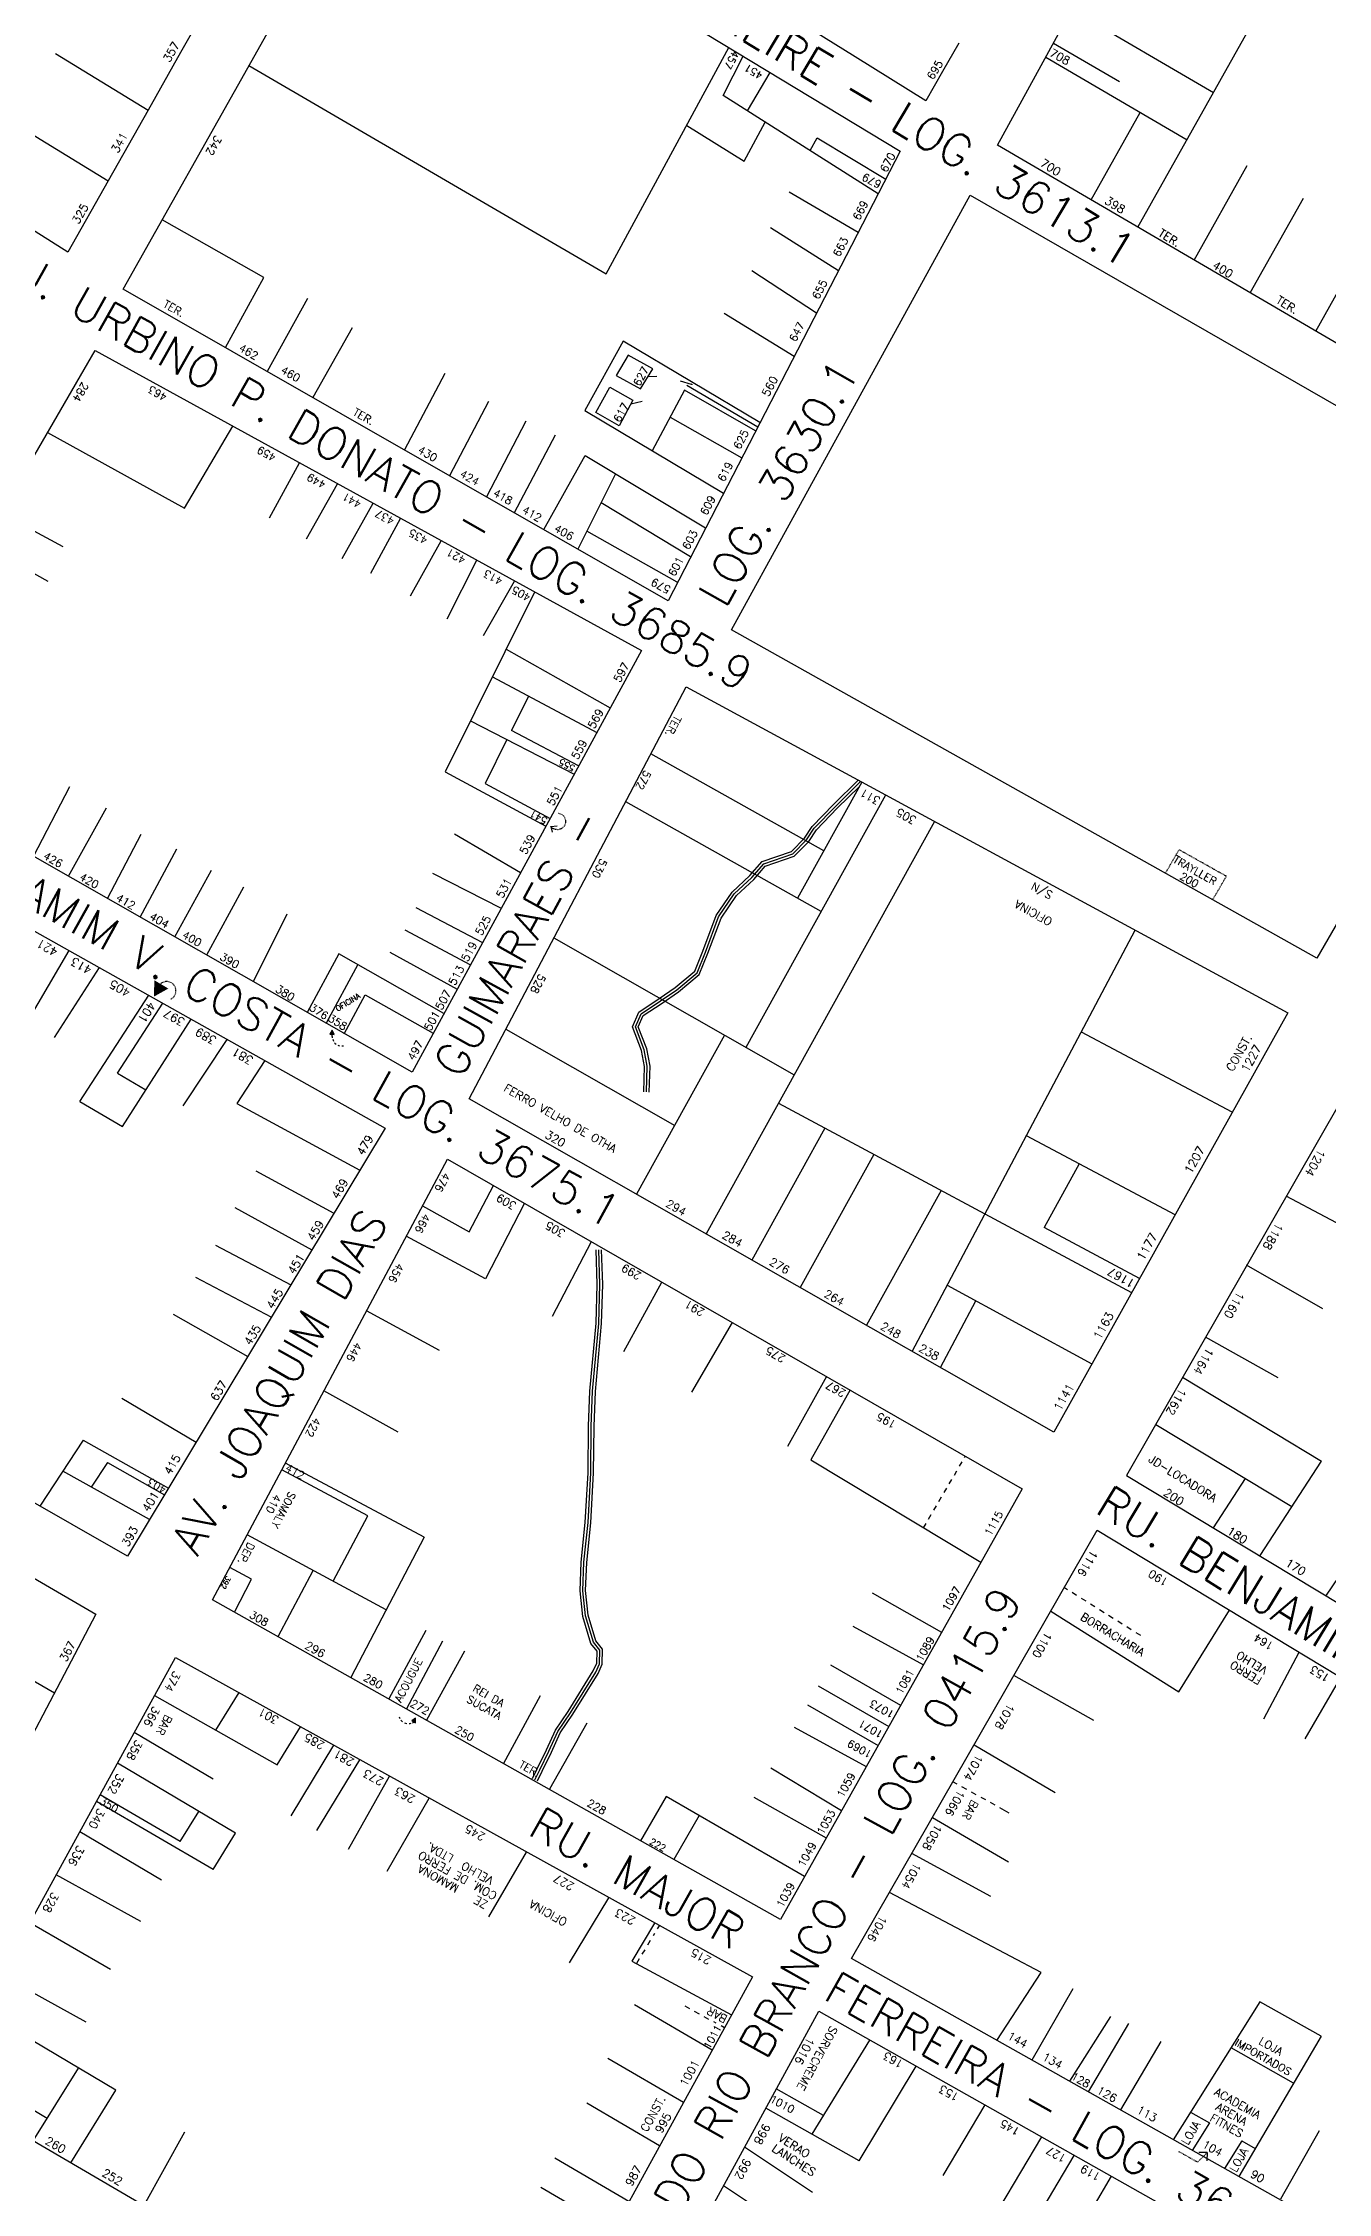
# Model space of a CAD drawing. Extents: x 714896 to 749292, y 8417558 to 8447149.
# Drawn here: x 740126.6 to 740363.6, y 8427069.5 to 8427465.9 of the extents above; entities that cross this region are included whole.
import ezdxf

# ---------------------------------------------------------------- set-up
doc = ezdxf.new("R2010")
doc.units = 0
doc.header["$MEASUREMENT"] = 0
doc.linetypes.add('ACAD_ISO03W100', pattern=[30, 12, -18])
for name, color, linetype in [('LOTE', 7, 'CONTINUOUS'), ('NUM-PORTA', 7, 'CONTINUOUS'), ('QUADRA', 6, 'CONTINUOUS'), ('REFERENCIA', 7, 'CONTINUOUS'), ('TEXTO', 7, 'CONTINUOUS'), ('TEXTODERUA', 3, 'CONTINUOUS')]:
    doc.layers.add(name, color=color, linetype=linetype)
doc.styles.add('ROMANS', font='ROMANS.SHX', dxfattribs={"height": 1.5})

msp = doc.modelspace()

# ---------------------------------------------------------------- hatches: boundary and pattern name
at = {"layer": 'LOTE', "linetype": 'CONTINUOUS'}
h = msp.add_hatch(color=7, dxfattribs=at)
h.paths.add_polyline_path([(740149.69, 8427291.54), (740147.1, 8427293.09), (740147.06, 8427290.07)])
h.paths.add_polyline_path([(740148.84, 8427288.59), (740144.92, 8427290.92), (740144.52, 8427290.25), (740148.44, 8427287.92)], flags=9)
at = {"layer": 'LOTE'}
for points in [[(740179.94, 8427283.86), (740179.52, 8427283.11), (740180.3, 8427283.09)], [(740194.64, 8427156.53), (740195.3, 8427156.17), (740195.32, 8427157.01)]]:
    msp.add_hatch(color=7, dxfattribs=at).paths.add_polyline_path(points)

# ---------------------------------------------------------------- linework, layer by layer
at = {"layer": 'LOTE', "color": 7}
for p, q in [((740230.47, 8427423.3, 525.4), (740253.13, 8427465.05, 525.04)), ((740252.05, 8427456.21, 525), (740255.76, 8427463.46, 525.04)), ((740164.57, 8427461.74, 525.04), (740230.47, 8427423.3, 525.4)), ((740256.53, 8427453.36, 524.95), (740260.74, 8427460.44, 525.04)), ((740280.67, 8427438.1, 523.42), (740252.05, 8427456.21, 525)), ((740245.33, 8427450.65, 525.05), (740255.9, 8427444.09, 524.88)), ((740255.9, 8427444.09, 524.88), (740259.79, 8427451.29, 524.91)), ((740268.13, 8427446.04, 524.61), (740269.42, 8427448.42, 524.62)), ((740269.42, 8427448.42, 524.62), (740282.05, 8427440.76, 523.42)), ((740264.22, 8427438.42, 524.62), (740276.99, 8427430.98, 523.42)), ((740167.33, 8427422.66, 526.56), (740148.53, 8427433.25, 525.04)), ((740260.77, 8427431.89, 524.6), (740273.34, 8427423.93, 523.42)), ((740257.36, 8427423.91, 524.6), (740269.3, 8427416.13, 523.42)), ((740160.25, 8427409.71, 528.36), (740167.33, 8427422.66, 526.56)), ((740175.35, 8427418.79, 526.66), (740167.95, 8427405.31, 528.36)), ((740252.26, 8427416.04, 524.71), (740265.18, 8427408.16, 523.42)), ((740183.63, 8427413.37, 526.76), (740176.38, 8427400.49, 528.36)), ((740233.59, 8427410.88, 525.43), (740226.54, 8427398.11, 525.93)), ((740234.54, 8427408.34, 525.42), (740232.32, 8427404.55, 525.55)), ((740258.84, 8427395.92, 523.42), (740233.59, 8427410.88, 525.43)), ((740239.05, 8427405.83, 525.25), (740234.54, 8427408.34, 525.42)), ((740200.7, 8427404.94, 526.67), (740193.25, 8427390.86, 528.36)), ((740232.32, 8427404.55, 525.55), (740236.83, 8427402.09, 525.38)), ((740236.83, 8427402.09, 525.38), (740239.05, 8427405.83, 525.25)), ((740238.2, 8427404.4, 525.3), (740239.79, 8427404.45, 525.22)), ((740244.12, 8427403.62, 525), (740246.15, 8427402.98, 524.88)), ((740208.74, 8427399.79, 526.63), (740201.59, 8427386.09, 528.36)), ((740228.57, 8427397.75, 525.84), (740231.16, 8427402.43, 525.63)), ((740231.16, 8427402.43, 525.63), (740235.37, 8427400.04, 525.47)), ((740235.37, 8427400.04, 525.47), (740232.84, 8427395.28, 525.68)), ((740235.01, 8427399.37, 525.5), (740237.11, 8427399.85, 525.38)), ((740244.94, 8427401.87, 524.95), (740238.97, 8427390.67, 525.36)), ((740258.05, 8427394.38, 523.42), (740244.94, 8427401.87, 524.95)), ((740245.37, 8427402.81, 524.93), (740258.43, 8427395.13, 523.42)), ((740152.65, 8427380.13, 522.78), (740161.62, 8427395.21, 521.74)), ((740215.68, 8427396.13, 526.51), (740208.37, 8427382.22, 528.36)), ((740226.54, 8427398.11, 525.93), (740252.1, 8427382.89, 523.42)), ((740232.84, 8427395.28, 525.68), (740228.57, 8427397.75, 525.84)), ((740242.3, 8427396.92, 525.1), (740255.47, 8427389.41, 523.42)), ((740127.42, 8427394.04, 521.61), (740152.65, 8427380.13, 522.78)), ((740221.07, 8427393.57, 526.37), (740213.51, 8427379.28, 528.36)), ((740168.38, 8427378.34, 522.69), (740173.92, 8427388.45, 521.74)), ((740218.95, 8427376.17, 528.36), (740226.59, 8427389.81, 526.23)), ((740226.59, 8427389.81, 526.23), (740248.8, 8427376.52, 523.42)), ((740175.16, 8427374.45, 522.79), (740180.9, 8427384.62, 521.74)), ((740232.2, 8427386.43, 525.98), (740225.25, 8427372.57, 528.36)), ((740181.75, 8427370.85, 522.89), (740187.46, 8427381.02, 521.74)), ((740229.55, 8427381.16, 526.51), (740246.04, 8427371.19, 523.42)), ((740130.29, 8427372.99, 522.69), (740118.82, 8427379.22, 521.6)), ((740187.05, 8427368.14, 522.96), (740192.52, 8427378.24, 521.74)), ((740243.59, 8427366.45, 523.42), (740226.9, 8427375.86, 527.4)), ((740127.51, 8427366.58, 522.85), (740115.41, 8427373.35, 521.6)), ((740194.39, 8427363.95, 523.13), (740200.04, 8427374.11, 521.74)), ((740201.16, 8427359.7, 523.36), (740206.6, 8427370.51, 521.74)), ((740217.27, 8427364.65, 521.75), (740200.79, 8427331.52, 528.22)), ((740207.86, 8427356.61, 523.56), (740213.58, 8427366.68, 521.75)), ((740212.04, 8427354.14, 523.8), (740231.22, 8427343.3, 527.71)), ((740209.49, 8427349.02, 523.48), (740228.73, 8427338.73, 527.75)), ((740216.15, 8427345.46, 526.53), (740213, 8427339.13, 527.77)), ((740205.46, 8427340.92, 524.85), (740224.55, 8427331.06, 527.77)), ((740212.17, 8427337.45, 528.1), (740208.15, 8427329.37, 529.67)), ((740225.38, 8427332.58, 527.77), (740213, 8427339.13, 527.77)), ((740270.61, 8427316.94, 524.8), (740238.74, 8427334.85, 525.12)), ((740131.44, 8427328.72, 524.72), (740124.78, 8427315.85, 526.01)), ((740200.79, 8427331.52, 524.74), (740219.35, 8427321.51, 527.79)), ((740208.15, 8427329.37, 529.67), (740220.12, 8427322.92, 527.79)), ((740277.63, 8427329.61, 525.18), (740265.77, 8427308.19, 524.67)), ((740138.2, 8427324.79, 524.88), (740131.2, 8427312.19, 526.01)), ((740270.13, 8427305.74, 524.75), (740234.08, 8427326, 525.12)), ((740282.03, 8427327.23, 525.18), (740256.25, 8427280.68, 524.07)), ((740144.65, 8427319.96, 525.07), (740138.43, 8427308.08, 526.01)), ((740202.52, 8427320.07, 525.92), (740214.69, 8427312.95, 527.8)), ((740291.02, 8427322.36, 525.18), (740248.91, 8427246.31, 523.36)), ((740151.19, 8427317.24, 525.14), (740144.44, 8427304.67, 526.01)), ((740157.61, 8427313.32, 525.26), (740150.86, 8427301.01, 526.01)), ((740198.44, 8427312.84, 526.03), (740211.09, 8427306.34, 527.8)), ((740163.58, 8427310.21, 525.36), (740156.75, 8427297.67, 526.01)), ((740171.57, 8427305.25, 525.54), (740165.35, 8427292.78, 526.01)), ((740195.38, 8427306.51, 526.12), (740207.65, 8427300.01, 527.81)), ((740193.32, 8427302.36, 526.16), (740205.43, 8427295.94, 527.81)), ((740286.95, 8427224.63, 523.36), (740328.08, 8427302.3)), ((740123.75, 8427285.51, 524.27), (740131.38, 8427298.55, 523.03)), ((740181.16, 8427297.95, 525.85), (740175.32, 8427287.1, 526.01)), ((740200.54, 8427286.95, 527.81), (740181.16, 8427297.95, 525.85)), ((740190.56, 8427298.23, 526.16), (740202.98, 8427291.45, 527.81)), ((740128.68, 8427282.49, 524.25), (740136.97, 8427295.42, 523.03)), ((740184.64, 8427295.98, 525.85), (740178.82, 8427285.17, 526.01)), ((740133.35, 8427270.74, 524.79), (740146.08, 8427290.31, 523.03)), ((740140.32, 8427275.97, 524.19), (740148.69, 8427288.83, 523.03)), ((740182.16, 8427283.22, 526.01), (740185.98, 8427290.38, 526.14)), ((740185.98, 8427290.38, 526.14), (740198.55, 8427283.29, 527.81)), ((740141.26, 8427266.11, 524.74), (740153.93, 8427285.91, 523.03)), ((740152.43, 8427269.93, 524.1), (740160.57, 8427282.18, 523.03)), ((740252.32, 8427282.92, 524.06), (740236.09, 8427253.61, 523.36)), ((740345.98, 8427268.73), (740318.14, 8427283.52, -0.03)), ((740167.52, 8427278.28, 523.03), (740162.32, 8427270.35, 523.84)), ((740162.32, 8427270.35, 523.84), (740185.02, 8427258.04, 524.14)), ((740262.24, 8427270.39, 523.71), (740327.4, 8427235.48, 524.49)), ((740270.83, 8427265.79, 523.94), (740257.37, 8427241.49, 523.36)), ((740335.42, 8427249.83, 524.49), (740308.01, 8427264.4, 524.46)), ((740279.85, 8427260.96, 523.95), (740266.26, 8427236.42, 523.36)), ((740165.86, 8427257.92, 524.2), (740180.25, 8427250.12, 524.16)), ((740317.76, 8427259.21, 524.49), (740311.25, 8427247.46, 524.47)), ((740205.18, 8427246.67, 525.16), (740209.69, 8427255.23, 525.34)), ((740292.26, 8427254.31, 523.95), (740278.5, 8427229.45, 523.36)), ((740370.3, 8427245.64, 537.4), (740355.9, 8427253.24, 542.48)), ((740161.99, 8427251.16, 524.39), (740176.18, 8427243.36, 524.16)), ((740196.58, 8427251.48, 525.27), (740205.18, 8427246.67, 525.16)), ((740215.4, 8427251.96, 525.34), (740208.23, 8427238.03, 525.06)), ((740208.23, 8427238.03, 525.06), (740193.59, 8427245.87, 525.27)), ((740220.59, 8427231.16, 524.99), (740227.74, 8427244.88, 525.34)), ((740328.87, 8427238.1, 524.49), (740311.25, 8427247.46, 524.47)), ((740158.42, 8427244.23, 524.53), (740172.3, 8427236.91, 524.16)), ((740362.66, 8427232.52, 537.07), (740348.63, 8427240.54, 542.49)), ((740154.71, 8427238.33, 524.65), (740168.73, 8427230.98, 524.17)), ((740233.76, 8427224.62, 524.91), (740240.76, 8427237.43, 525.34)), ((740293.41, 8427236.83, 523.99), (740320.06, 8427222.34, 524.49)), ((740292.16, 8427221.67, 523.36), (740298.68, 8427233.97, 440.47)), ((740150.59, 8427231.5, 524.79), (740164.36, 8427223.73, 524.17)), ((740199.73, 8427224.82, 524.98), (740186.28, 8427232.15, 525.27)), ((740246.28, 8427217.11, 524.86), (740253.77, 8427229.96, 525.34)), ((740354.45, 8427219.74, 536.15), (740341.03, 8427227.26, 542.5)), ((740192.1, 8427209.75, 524.91), (740178.41, 8427217.38, 525.27)), ((740271.13, 8427220.03, 525.34), (740263.9, 8427207.12, 524.8)), ((740275.46, 8427217.54, 525.34), (740268.24, 8427204.62, 524.8)), ((740141.11, 8427215.99, 525.23), (740154.83, 8427207.91, 524.17)), ((740134, 8427208.29, 525.24), (740125.96, 8427196.13, 527.42)), ((740134, 8427208.29, 525.85), (740149.71, 8427199.41, 524.17)), ((740296.59, 8427205.07, 525.28), (740296.74, 8427205.32, 525.34)), ((740130.22, 8427202.59), (740130.22, 8427202.59)), ((740146.22, 8427193.62, 524.17), (740130.22, 8427202.59, 526.26)), ((740138.46, 8427204.16, 525.39), (740135.47, 8427199.64, 526.2)), ((740138.46, 8427204.16, 525.29), (740149, 8427198.2, 524.17)), ((740186.53, 8427194.34, 524.77), (740170.64, 8427202.8, 525.27)), ((740196.91, 8427190.4, 524.46), (740171.29, 8427204.03, 525.27)), ((740268.24, 8427204.62, 524.8), (740299.62, 8427185.8, 523)), ((740293.76, 8427200.22, 524.57), (740294.23, 8427201.03, 524.65)), ((740294.71, 8427201.84, 524.74), (740295.18, 8427202.65, 524.84)), ((740295.65, 8427203.46, 524.96), (740296.12, 8427204.26, 525.11)), ((740342.5, 8427192.11, 524.61), (740348.41, 8427201.2, 533.97)), ((740351.12, 8427187.04, 524.61), (740362.43, 8427204.43, 542.5)), ((740291.86, 8427196.98, 524.33), (740292.34, 8427197.8, 524.38)), ((740292.81, 8427198.61, 524.44), (740293.29, 8427199.42, 524.5)), ((740180.11, 8427182.26, 524.95), (740186.53, 8427194.34, 524.71)), ((740289.96, 8427193.74, 524.17), (740290.43, 8427194.55, 524.21)), ((740290.91, 8427195.36, 524.24), (740291.39, 8427196.17, 524.29)), ((740189.89, 8427176.98, 524.13), (740164.26, 8427190.83, 525.27)), ((740196.91, 8427190.4, 524.46), (740183.35, 8427164.51, 524.3)), ((740289.01, 8427192.12, 524.11), (740289.48, 8427192.93, 524.14)), ((740372.06, 8427192.57, 530.31), (740363.28, 8427179.7, 524.61)), ((740165.07, 8427182.63, 524.85), (740161.03, 8427184.78, 525.27)), ((740161.89, 8427176.59, 524.3), (740165.07, 8427182.63, 524.85)), ((740169.94, 8427172.06, 524.3), (740176.41, 8427184.26, 524.6)), ((740315.01, 8427181.11, 533.66), (740315.57, 8427180.76, 533.57)), ((740279.57, 8427180.15, 523.89), (740292.35, 8427172.85, 523)), ((740316.43, 8427180.23, 533.46), (740317.27, 8427179.7, 533.37)), ((740318.12, 8427179.17, 533.29), (740318.96, 8427178.64, 533.23)), ((740319.81, 8427178.11, 533.17), (740320.65, 8427177.58, 533.12)), ((740102.53, 8427176.86, 525.79), (740128.68, 8427161.66, 525.4)), ((740197.23, 8427173.21, 524.5), (740190.35, 8427160.57, 524.3)), ((740275.99, 8427173.97, 523.85), (740288.99, 8427166.88, 523)), ((740312.52, 8427176.77, 533.66), (740336.14, 8427161.9, 532.23)), ((740321.49, 8427177.05, 533.07), (740322.33, 8427176.53, 533.03)), ((740323.17, 8427176, 533), (740324, 8427175.47, 532.96)), ((740324.84, 8427174.94, 532.93), (740325.68, 8427174.41, 532.91)), ((740326.52, 8427173.89, 532.88), (740327.35, 8427173.36, 532.86)), ((740336.14, 8427161.9, 532.23), (740345.48, 8427176.93, 533.65)), ((740200.25, 8427171.2, 524.47), (740193.62, 8427158.73, 524.3)), ((740204.36, 8427169.39, 524.45), (740197.33, 8427156.64, 524.3)), ((740328.19, 8427172.83, 532.84), (740329.02, 8427172.3, 532.82)), ((740271.86, 8427166.85, 523.82), (740284.8, 8427159.42, 523)), ((740351.78, 8427156.88, 532.29), (740358.34, 8427169.16, 533.65)), ((740158.48, 8427154.8, 527.27), (740162.75, 8427161.75, 527.55)), ((740269.6, 8427162.96, 523.82), (740282.6, 8427155.49, 523)), ((740320.47, 8427156.58, 532.03), (740305.71, 8427164.9, 533.66)), ((740359.45, 8427153.22, 532.3), (740365.99, 8427164.54, 533.65)), ((740147.15, 8427161.2, 527.55), (740169.8, 8427148.41, 527.27)), ((740218.27, 8427161.13, 524.36), (740211.5, 8427148.67, 524.3)), ((740267.59, 8427159.5, 523.82), (740280.64, 8427152, 523)), ((740157.96, 8427145.8, 527.26), (740143.42, 8427154.4, 527.55)), ((740169.8, 8427148.41, 527.27), (740174.09, 8427155.4, 527.55)), ((740226.89, 8427156.1, 524.3), (740219.99, 8427143.9, 524.3)), ((740265.17, 8427155.33, 523.84), (740278.44, 8427148.08, 523)), ((740172.33, 8427139.02, 527.04), (740180.25, 8427152.07, 527.55)), ((740313.33, 8427143.25, 531.41), (740298.35, 8427152.07, 533.66)), ((740162.09, 8427135.82, 527.08), (740140.29, 8427148.7, 527.55)), ((740177.12, 8427136.29, 527.04), (740185.04, 8427149.33, 527.55)), ((740182.92, 8427132.84, 526.96), (740190.48, 8427146.32, 527.55)), ((740260.85, 8427147.88, 523.92), (740273.91, 8427140.02, 523)), ((740157.96, 8427129.09, 526.5), (740136.42, 8427141.67, 527.55)), ((740151.88, 8427134.26, 527.24), (740137.1, 8427142.9, 527.55)), ((740190.06, 8427128.8, 526.85), (740197.83, 8427142.25, 527.55)), ((740241.55, 8427142.6, 524.18), (740236.83, 8427134.42, 524.3)), ((740267.07, 8427127.83, 523), (740241.55, 8427142.6, 524.18)), ((740257.69, 8427142.45, 523.9), (740271.08, 8427134.98, 523)), ((740295.23, 8427144.86, 533.42), (740294.45, 8427145.28, 533.66)), ((740296.99, 8427143.89, 532.95), (740296.11, 8427144.37, 533.17)), ((740298.75, 8427142.91, 532.55), (740297.87, 8427143.4, 532.74)), ((740300.5, 8427141.94, 532.21), (740299.63, 8427142.42, 532.38)), ((740302.25, 8427140.96, 531.92), (740301.38, 8427141.45, 532.06)), ((740151.88, 8427134.26, 527.24), (740155.33, 8427139.81, 427.78)), ((740247.65, 8427139.08, 524.1), (740242.95, 8427130.98, 524.3)), ((740304.7, 8427130.47, 530.62), (740290.65, 8427138.67, 533.66)), ((740304.85, 8427139.51, 531.56), (740303.12, 8427140.47, 531.79)), ((740148.44, 8427127.12, 527.25), (740133.34, 8427136.06, 527.55)), ((740157.96, 8427129.09, 526.5), (740162.09, 8427135.82, 527.08)), ((740208.82, 8427120.37, 526.53), (740215.79, 8427132.29, 527.55)), ((740301.43, 8427124.15, 529.96), (740286.85, 8427132.05, 533.66)), ((740144.64, 8427119.52, 527.3), (740129, 8427128.15, 527.55)), ((740223.73, 8427111.93, 525.97), (740230.94, 8427123.9, 527.55)), ((740310.72, 8427110.14, 527.77), (740282.75, 8427124.9, 533.66)), ((740139.02, 8427110.69, 527.41), (740124.12, 8427119.27, 527.55)), ((740239.36, 8427119.23, 527.55), (740235.19, 8427112.24, 525.93)), ((740240.25, 8427118.74, 527.55), (740239.89, 8427118.15, 527.33)), ((740237.59, 8427114.33, 526.31), (740237.07, 8427113.48, 526.14)), ((740238.61, 8427116.03, 526.69), (740238.1, 8427115.18, 526.49)), ((740239.38, 8427117.31, 527.05), (740239.12, 8427116.88, 526.92)), ((740235.19, 8427112.24, 525.93), (740253.6, 8427102.35, 520.68)), ((740236.56, 8427112.63, 526), (740236.05, 8427111.78, 525.87)), ((740302.55, 8427097.6, 523.44), (740310.72, 8427110.14, 527.77)), ((740134.56, 8427100.95, 527.6), (740118.84, 8427109.66, 527.55)), ((740316.57, 8427107.09, 527.53), (740309.02, 8427093.96, 523.45)), ((740140.03, 8427088.45, 527.85), (740115.25, 8427103.14, 527.55)), ((740235.68, 8427104.22, 524.92), (740250.02, 8427095.85, 520.68)), ((740245.91, 8427103.42, 523.86), (740245.03, 8427103.91, 524.09)), ((740247.67, 8427102.45, 523.3), (740246.79, 8427102.94, 523.6)), ((740249.44, 8427101.48, 522.56), (740248.56, 8427101.97, 522.96)), ((740323.54, 8427102.01, 527.1), (740315.92, 8427090.08, 523.45)), ((740351.07, 8427104.69, 530.28), (740335.1, 8427079.29, 523.47)), ((740250.77, 8427100.76, 521.82), (740250.33, 8427101, 522.09)), ((740252.28, 8427099.95, 520.68), (740251.66, 8427100.28, 521.2)), ((740326.86, 8427100.75, 526.98), (740319.41, 8427088.12, 523.45)), ((740362.35, 8427098.38, 530.08), (740347.18, 8427072.5, 523.47)), ((740230.79, 8427094.32, 524.33), (740244.71, 8427086.21, 520.68)), ((740268.49, 8427080.31, 529.34), (740279.12, 8427097.68, 529.82)), ((740332.8, 8427097.41, 526.98), (740325.35, 8427084.78, 523.46)), ((740127.35, 8427083.2, 527.76), (740109.96, 8427093.5, 527.55)), ((740124.78, 8427079.06, 529.31), (740133.12, 8427092.48, 527.85)), ((740277.14, 8427075.43, 529.13), (740287.69, 8427092.85, 529.82)), ((740131.69, 8427075.03, 529.31), (740140.03, 8427088.45, 527.85)), ((740226.92, 8427086.12, 524.1), (740240.32, 8427078.23, 520.68)), ((740270.58, 8427083.73, 529.47), (740261.86, 8427088.65, 529.82)), ((740277.14, 8427075.43, 529.13), (740259.94, 8427085.14, 529.82)), ((740292.67, 8427072.68, 529.07), (740300.38, 8427085.7, 529.82)), ((740341.79, 8427082.41, 524.83), (740338.59, 8427077.33, 523.47)), ((740152.7, 8427080.69, 527.76), (740145.19, 8427067.14, 529.31)), ((740303.11, 8427066.77, 529.07), (740310.83, 8427079.8, 529.82)), ((740347.76, 8427079.06, 524.84), (740344.56, 8427073.97, 523.47)), ((740362.04, 8427080.91, 526.68), (740354.87, 8427068.33, 523.51)), ((740221.02, 8427075.96, 524.12), (740234.66, 8427067.95, 520.68)), ((740268.56, 8427069.59, 529.06), (740256.02, 8427077.95, 529.82)), ((740309.14, 8427063.4, 529.04), (740316.82, 8427076.41, 529.82)), ((740218.42, 8427070.57, 524.15), (740231.78, 8427062.73, 520.68)), ((740264.68, 8427062.42, 528.93), (740252.1, 8427070.77, 529.82)), ((740316.03, 8427059.56, 529.02), (740323.68, 8427072.55, 529.82))]:
    msp.add_line(p, q, dxfattribs=at)
at = {"layer": 'LOTE', "color": 7, "linetype": 'CONTINUOUS', "flags": 128}
for points in [[(740328.58, 8427431.9), (740361.34, 8427490.33)], [(740316.37, 8427472.02), (740342.52, 8427456.76)], [(740311.56, 8427463.25), (740337.63, 8427448.03)], [(740313, 8427465.88), (740325.16, 8427458.78)], [(740319.95, 8427436.94), (740328.99, 8427453.08)], [(740338.95, 8427425.85), (740348.73, 8427443.3)], [(740349.31, 8427419.8), (740359.09, 8427437.25)], [(740361.4, 8427412.74), (740371.18, 8427430.19)], [(740336.81, 8427219.87), (740362.43, 8427204.43)], [(740331.89, 8427211.16), (740356.97, 8427196.04)]]:
    msp.add_lwpolyline(points, dxfattribs=at)
for points, elevation in [([(740128.89, 8427463.95), (740145.96, 8427453.52)], 528.73), ([(740112.96, 8427456.13), (740138.58, 8427440.48)], 529.75), ([(740140.32, 8427275.97), (740145.57, 8427272.85)], 524.19), ([(740133.35, 8427270.74), (740141.26, 8427266.11)], 524.19)]:
    msp.add_lwpolyline(points, dxfattribs=dict(at, elevation=elevation))
at = {"layer": 'LOTE', "color": 7}
for points in [[(740246.15, 8427402.98, 0.287, 0, 0), (740246.49, 8427402.84, 0, 0, 0)], [(740241.64, 8427399.61, 0, 0, 0), (740244.83, 8427402.52, 0, 0, 0), (740245.73, 8427402.07, 0.382, 0, 0), (740246.28, 8427401.82, 0, 0, 0)]]:
    msp.add_lwpolyline(points, format="xyseb", dxfattribs=at)
at = {"layer": 'LOTE', "color": 7, "linetype": 'ACAD_ISO03W100', "ltscale": 0.002, "flags": 128}
msp.add_lwpolyline([(740221.65, 8427323.88), (740222.12, 8427323.74), (740222.54, 8427323.53), (740222.85, 8427323.03), (740223, 8427322.41), (740222.93, 8427321.88), (740222.72, 8427321.46), (740222.26, 8427321.03), (740221.6, 8427320.82), (740221.07, 8427320.87), (740220.59, 8427321.09), (740220.26, 8427321.4)], dxfattribs=at)
at = {"layer": 'LOTE', "color": 7, "flags": 128}
for points in [[(740220.26, 8427321.4), (740221.44, 8427321.56)], [(740220.26, 8427321.4), (740220.53, 8427320.4)], [(740220.82, 8427300.87), (740265.14, 8427275.62)], [(740211.96, 8427284.08), (740243.12, 8427266.32)], [(740341.35, 8427076.91), (740339.82, 8427076.94)], [(740341.35, 8427076.91), (740341.27, 8427075.39)]]:
    msp.add_lwpolyline(points, dxfattribs=at)
at = {"layer": 'LOTE', "color": 7, "linetype": 'ACAD_ISO03W100', "ltscale": 0.005, "flags": 128}
for points in [[(740333.66, 8427312.81), (740336.16, 8427317.14)], [(740344.89, 8427312.25), (740336.16, 8427317.14)], [(740342.38, 8427307.92), (740344.89, 8427312.25)]]:
    msp.add_lwpolyline(points, dxfattribs=at)
at = {"layer": 'LOTE', "color": 7}
for points in [[(740179.52, 8427283.11), (740180.3, 8427283.09), (740179.94, 8427283.86), (740179.52, 8427283.11)], [(740194.64, 8427156.53), (740195.3, 8427156.17), (740195.32, 8427157.01), (740194.64, 8427156.53)]]:
    msp.add_lwpolyline(points, close=True, dxfattribs=at)
at = {"layer": 'LOTE', "color": 7, "flags": 128}
for points, elevation in [([(740362.35, 8427098.38), (740351.07, 8427104.69)], 523.47), ([(740357.3, 8427089.75), (740345.75, 8427096.21)], 516.87), ([(740338.3, 8427084.37), (740341.79, 8427082.41)], 523.47), ([(740347.76, 8427079.06), (740350.21, 8427077.68)], 523.47)]:
    msp.add_lwpolyline(points, dxfattribs=dict(at, elevation=elevation))
at = {"layer": 'LOTE', "color": 7, "linetype": 'ACAD_ISO03W100', "ltscale": 0.004, "flags": 128}
msp.add_lwpolyline([(740336.07, 8427077.14), (740339.58, 8427075.17), (740341.35, 8427076.91)], dxfattribs=at)
at = {"layer": 'LOTE', "color": 7, "linetype": 'ACAD_ISO03W100', "ltscale": 0.004}
msp.add_arc((740149.4, 8427291.14), 1.7, 296.674, 156.0366, dxfattribs=at)
at = {"layer": 'LOTE', "color": 7}
for centre, radius, start, end in [((740181.79, 8427282.9), 1.91, 173.0249, 192.5789), ((740181.79, 8427282.91), 1.92, 202.3283, 213.479), ((740181.7, 8427282.85), 1.89, 225.3202, 236.289), ((740181.7, 8427282.85), 1.89, 246.425, 257.6809), ((740181.8, 8427282.93), 1.94, 266.6727, 276.9987), ((740193.95, 8427157.78), 1.76, 197.551, 207.7524), ((740193.96, 8427157.77), 1.77, 219.4112, 232.4436), ((740193.97, 8427157.76), 1.76, 246.3002, 260.8802), ((740193.97, 8427157.75), 1.75, 275.6208, 288.2737), ((740193.96, 8427157.74), 1.74, 295.9538, 309.1243)]:
    msp.add_arc(centre, radius, start, end, dxfattribs=at)
at = {"layer": 'QUADRA', "color": 6, "linetype": 'CONTINUOUS', "elevation": 529.75}
msp.add_lwpolyline([(740123.03, 8427544.18), (740133.04, 8427538.07), (740136.75, 8427535.8), (740152.96, 8427525.89), (740166.09, 8427517.87), (740178.2, 8427510.47), (740173.02, 8427501.32), (740165.89, 8427488.73), (740158.52, 8427475.7), (740151.96, 8427464.12), (740145.96, 8427453.52), (740138.58, 8427440.48), (740138.58, 8427440.48), (740131.13, 8427427.33), (740117.88, 8427435.67)], dxfattribs=at)
at = {"layer": 'QUADRA', "color": 6, "linetype": 'CONTINUOUS'}
for points in [[(740302.67, 8427447.03), (740349.29, 8427532.09), (740456.73, 8427464.2), (740411.49, 8427383.5), (740302.67, 8427447.03)], [(740472.75, 8427222.58), (740370.61, 8427278.83), (740326.46, 8427201.79), (740414.4, 8427148.78), (740498.13, 8427098.31), (740570.13, 8427168.96)]]:
    msp.add_lwpolyline(points, close=True, dxfattribs=at)
at = {"layer": 'QUADRA', "color": 6}
for points in [[(740188.45, 8427504.16), (740284.73, 8427445.95), (740241.9, 8427363.06), (740141.35, 8427420.47), (740188.45, 8427504.16)], [(740297.6, 8427437.82), (740406.78, 8427375.11), (740361.57, 8427297.16), (740253.6, 8427357.69), (740297.6, 8427437.82)], [(740136.19, 8427409.17), (740236.99, 8427353.9), (740194.65, 8427276.12), (740092.7, 8427334.22), (740136.19, 8427409.17)], [(740245.23, 8427347.15), (740356.22, 8427287.06), (740313.04, 8427209.77), (740205.18, 8427271.22), (740245.23, 8427347.15)], [(740086.62, 8427323.65), (740189.7, 8427265.81), (740142.17, 8427186.86), (740041.32, 8427244.52), (740086.62, 8427323.65)], [(740201.19, 8427260.11), (740307.22, 8427199.33), (740262.62, 8427119.91), (740157.87, 8427178.86), (740201.19, 8427260.11)], [(740035.69, 8427234.77), (740136.32, 8427176.18), (740094.59, 8427096.81), (739990.48, 8427159.17), (740035.69, 8427234.77)], [(740321.08, 8427191.67), (740490.52, 8427089.35), (740428.38, 8427026.84), (740275.73, 8427112.68), (740321.08, 8427191.67)], [(740151, 8427168.19), (740257.46, 8427109.35), (740212.66, 8427027.71), (740107.56, 8427089.12), (740151, 8427168.19)], [(740225.66, 8427022.31), (740269.69, 8427103), (740417.46, 8427019.67), (740349.41, 8426948.1), (740225.66, 8427022.31)]]:
    msp.add_lwpolyline(points, close=True, dxfattribs=at)
at = {"layer": 'QUADRA', "color": 6, "linetype": 'CONTINUOUS'}
msp.add_lwpolyline([(740295.51, 8427465.88), (740292.51, 8427460.62), (740289.44, 8427455.24), (740276.42, 8427463.32), (740263.41, 8427471.41)], dxfattribs=at)
at = {"layer": 'REFERENCIA', "linetype": 'CONTINUOUS', "flags": 128}
for points, elevation in [([(740237.4, 8427272.5), (740237.56, 8427277.18), (740237.02, 8427280.12), (740235.32, 8427284.51), (740236.5, 8427287.21), (740240.22, 8427289.69), (740243.2, 8427291.72), (740246.81, 8427294.74), (740248.3, 8427298.41), (740250.77, 8427304.99), (740253.73, 8427309.34), (740256.97, 8427312.37), (740259.25, 8427314.98), (740264.64, 8427316.82), (740267.07, 8427319.3), (740268.47, 8427321.42), (740272.39, 8427325.49), (740277.01, 8427330.04)], 519.17), ([(740237.9, 8427272.48), (740238.06, 8427277.22), (740237.5, 8427280.26), (740235.86, 8427284.5), (740236.9, 8427286.88), (740240.5, 8427289.28), (740243.5, 8427291.32), (740247.23, 8427294.44), (740248.77, 8427298.23), (740251.22, 8427304.76), (740254.11, 8427309.01), (740257.33, 8427312.02), (740259.54, 8427314.55), (740264.91, 8427316.39), (740267.46, 8427318.98), (740268.86, 8427321.11), (740272.75, 8427325.14), (740277.36, 8427329.68)], 519.17), ([(740238.4, 8427272.46), (740238.56, 8427277.26), (740237.98, 8427280.4), (740236.4, 8427284.49), (740237.3, 8427286.55), (740240.78, 8427288.87), (740243.8, 8427290.92), (740247.65, 8427294.14), (740249.24, 8427298.05), (740251.67, 8427304.53), (740254.49, 8427308.68), (740257.69, 8427311.67), (740259.83, 8427314.12), (740265.18, 8427315.96), (740267.85, 8427318.66), (740269.25, 8427320.8), (740273.11, 8427324.79), (740277.18, 8427328.8)], 519.17), ([(740216.89, 8427145.88), (740217.77, 8427147.69), (740219.47, 8427151.16), (740221.1, 8427154.83), (740223.48, 8427158.27), (740228.1, 8427165.72), (740228.75, 8427167.17), (740228.78, 8427169.39), (740227.66, 8427170.77), (740226.18, 8427175.79), (740225.66, 8427180.5), (740225.88, 8427185.8), (740226.62, 8427193.12), (740227.16, 8427202.28), (740227.23, 8427210.83), (740227.48, 8427217.33), (740228.62, 8427229.83), (740228.83, 8427236.95), (740228.62, 8427243.34)], 518.58), ([(740217.34, 8427145.66), (740218.22, 8427147.47), (740219.92, 8427150.95), (740221.54, 8427154.58), (740223.9, 8427158), (740228.54, 8427165.48), (740229.25, 8427167.06), (740229.28, 8427169.56), (740228.11, 8427171.01), (740226.67, 8427175.89), (740226.16, 8427180.52), (740226.38, 8427185.76), (740227.12, 8427193.08), (740227.66, 8427202.26), (740227.73, 8427210.82), (740227.98, 8427217.3), (740229.12, 8427229.8), (740229.33, 8427236.95), (740229.12, 8427243.36)], 518.58), ([(740217.79, 8427145.44), (740218.67, 8427147.25), (740220.37, 8427150.74), (740221.98, 8427154.33), (740224.32, 8427157.73), (740228.98, 8427165.24), (740229.75, 8427166.95), (740229.78, 8427169.73), (740228.56, 8427171.25), (740227.16, 8427175.99), (740226.66, 8427180.54), (740226.88, 8427185.72), (740227.62, 8427193.04), (740228.16, 8427202.24), (740228.23, 8427210.81), (740228.48, 8427217.27), (740229.62, 8427229.77), (740229.83, 8427236.95), (740229.62, 8427243.38)], 518.58)]:
    msp.add_lwpolyline(points, dxfattribs=dict(at, elevation=elevation))

# ---------------------------------------------------------------- texts
at = {"layer": 'NUM-PORTA', "color": 7, "style": 'ROMANS'}
for s, height, rotation, p in [('357', 1.499, 60.3829, (740149.94, 8427462.19)), ('457', 1.371, 240.8259, (740253.89, 8427464.66)), ('695', 1.432, 58.6282, (740290.78, 8427458.99)), ('708', 1.5, 331.3304, (740312.14, 8427463.6)), ('451', 1.374, 148.9339, (740259.54, 8427460.25)), ('341', 1.499, 60.3182, (740140.38, 8427445.46)), ('342', 1.466, 240.6877, (740158.37, 8427448.99)), ('670', 1.436, 62.4156, (740282.2, 8427441.9)), ('700', 1.524, 328.3772, (740310.41, 8427443.33)), ('679', 1.432, 152.2377, (740281.42, 8427440.26)), ('325', 1.5, 60.0884, (740133.13, 8427432.36)), ('669', 1.436, 62.4156, (740277.17, 8427433.06)), ('398', 1.524, 328.3772, (740322.29, 8427436.39)), ('663', 1.437, 62.4357, (740273.5, 8427426.32)), ('400', 1.524, 328.3772, (740342.17, 8427424.49)), ('655', 1.438, 62.5, (740269.65, 8427418.48)), ('647', 1.438, 62.4911, (740265.44, 8427410.65)), ('462', 1.444, 330.2368, (740162.53, 8427409.23)), ('284', 1.435, 240.1428, (740133.82, 8427403.51)), ('460', 1.444, 330.2429, (740170.28, 8427405.15)), ('627', 1.433, 60.9447, (740236.63, 8427402.46)), ('560', 1.5, 62.5094, (740260.45, 8427400.54)), ('463', 1.402, 151.1961, (740149.64, 8427401.03)), ('617', 1.435, 60.8994, (740232.98, 8427395.8)), ('459', 1.402, 151.2116, (740169.72, 8427389.9)), ('430', 1.444, 330.2721, (740195.55, 8427390.43)), ('625', 1.439, 62.4865, (740255.15, 8427390.82)), ('619', 1.439, 62.4972, (740252.24, 8427384.86)), ('449', 1.402, 151.2163, (740178.92, 8427384.88)), ('424', 1.444, 330.2813, (740203.31, 8427386.02)), ('418', 1.444, 330.2895, (740209.45, 8427382.49)), ('441', 1.402, 151.2188, (740185.48, 8427381.3)), ('437', 1.402, 151.2208, (740191.53, 8427378.18)), ('412', 1.444, 330.2979, (740214.82, 8427379.37)), ('609', 1.439, 62.4682, (740249.02, 8427378.67)), ('435', 1.402, 151.2227, (740197.72, 8427374.62)), ('406', 1.444, 330.311, (740220.72, 8427375.96)), ('603', 1.439, 62.3971, (740245.72, 8427372.32)), ('421', 1.401, 151.2264, (740204.7, 8427371)), ('413', 1.402, 151.2275, (740211.52, 8427367.09)), ('601', 1.44, 62.1845, (740243.12, 8427367.38)), ('405', 1.403, 151.2302, (740216.72, 8427364.08)), ('579', 1.44, 151.8187, (740242.51, 8427365.55)), ('597', 1.456, 61.3752, (740233.03, 8427347.87)), ('569', 1.459, 61.395, (740228.27, 8427339.31)), ('559', 1.46, 61.4023, (740225.24, 8427333.64)), ('555', 1.189, 151.4114, (740224.84, 8427332.52)), ('551', 1.461, 61.4107, (740220.73, 8427325.13)), ('572', 1.432, 242.155, (740237.57, 8427331.93)), ('311', 1.496, 151.5236, (740281.22, 8427326.64)), ('541', 1.3, 151.4107, (740219.76, 8427322.9, -0.02)), ('305', 1.496, 151.5236, (740287.87, 8427323.03)), ('426', 1.436, 330.3694, (740126.47, 8427315.58)), ('539', 1.461, 61.4059, (740215.69, 8427316.14)), ('420', 1.436, 330.3732, (740133.13, 8427311.71)), ('530', 1.432, 242.155, (740229.47, 8427315.64)), ('412', 1.436, 330.3757, (740139.89, 8427307.86)), ('531', 1.461, 61.4077, (740211.36, 8427308.07)), ('S/N', 1.497, 151.52, (740313.03, 8427309.26)), ('404', 1.436, 330.3779, (740146.09, 8427304.42)), ('525', 1.461, 61.4001, (740207.51, 8427301.19)), ('421', 1.562, 150.6009, (740129.5, 8427298.76)), ('400', 1.436, 330.3803, (740152.1, 8427301.01)), ('519', 1.461, 61.3984, (740204.93, 8427296.38)), ('413', 1.563, 150.6185, (740135.78, 8427295.42)), ('390', 1.436, 330.3843, (740159.05, 8427296.98)), ('405', 1.562, 150.5873, (740142.89, 8427291.26)), ('380', 1.436, 328.1443, (740169.31, 8427291.08)), ('513', 1.461, 61.395, (740202.58, 8427291.98)), ('528', 1.433, 242.1062, (740218.14, 8427294.36)), ('401', 1.562, 237.871, (740146.15, 8427289.31)), ('376', 1.4, 327.2359, (740175.59, 8427287.67)), ('507', 1.461, 61.3876, (740200.15, 8427287.45)), ('397', 1.562, 150.5576, (740152.91, 8427285.85)), ('389', 1.562, 150.5576, (740158.74, 8427282.46)), ('358', 1.4, 327.2359, (740179.04, 8427285.71)), ('501', 1.46, 61.3733, (740198.1, 8427283.62)), ('381', 1.563, 150.547, (740165.53, 8427278.76)), ('497', 1.455, 61.2128, (740195, 8427278.15)), ('1227', 1.551, 60.7628, (740348.85, 8427275.97)), ('479', 1.509, 59.4234, (740185.64, 8427260.62)), ('320', 1.501, 330.435, (740219.04, 8427264.14)), ('1207', 1.551, 60.7628, (740338.39, 8427257.25)), ('1204', 1.525, 240.2734, (740361.92, 8427262.06)), ('476', 1.427, 241.7826, (740200.5, 8427257.79)), ('469', 1.507, 59.1227, (740180.97, 8427252.59)), ('309', 1.465, 150.2002, (740214.03, 8427251.93)), ('294', 1.501, 330.435, (740241.33, 8427251.44)), ('459', 1.506, 59.036, (740176.5, 8427244.9)), ('466', 1.422, 241.8554, (740196.82, 8427250.18)), ('305', 1.466, 150.1819, (740223.07, 8427246.83)), ('284', 1.501, 330.4443, (740251.71, 8427245.66)), ('1177', 1.552, 60.7313, (740329.64, 8427241.27)), ('1188', 1.525, 240.2734, (740354.13, 8427248.47)), ('451', 1.506, 58.9946, (740172.92, 8427238.73)), ('456', 1.422, 241.8554, (740191.95, 8427241.04)), ('299', 1.467, 150.1618, (740237.11, 8427238.99)), ('276', 1.501, 330.4455, (740260.41, 8427240.73)), ('1167', 1.552, 150.7313, (740328.19, 8427237.61)), ('445', 1.506, 59.0138, (740168.98, 8427232.31)), ('291', 1.467, 150.1618, (740248.79, 8427232.29)), ('264', 1.502, 330.454, (740270.51, 8427234.82)), ('1160', 1.525, 240.285, (740346.97, 8427235.84)), ('435', 1.506, 59.0369, (740164.88, 8427225.64)), ('248', 1.502, 330.4354, (740280.93, 8427228.83)), ('1163', 1.552, 60.6803, (740321.59, 8427226.69)), ('446', 1.42, 241.8929, (740184.2, 8427226.49)), ('275', 1.467, 150.1618, (740263.71, 8427223.75)), ('238', 1.502, 330.4354, (740288.01, 8427224.8)), ('1164', 1.525, 240.3224, (740341.31, 8427225.48)), ('637', 1.505, 59.0608, (740158.65, 8427215.36)), ('267', 1.467, 150.1618, (740274.84, 8427217.36)), ('1141', 1.546, 60.2805, (740314.27, 8427213.53)), ('1162', 1.524, 240.4169, (740336.28, 8427218)), ('195', 1.466, 150.1183, (740284.15, 8427211.59)), ('422', 1.419, 241.9012, (740176.63, 8427212.57)), ('415', 1.504, 59.2478, (740150.08, 8427201.74)), ('403', 1.4, 149.2478, (740149.5, 8427199.52)), ('412', 1.419, 331.8823, (740171.12, 8427202.71, 525.1)), ('401', 1.503, 59.387, (740146.07, 8427194.9)), ('410', 1.419, 241.8823, (740169.33, 8427198.46)), ('200', 1.524, 326.8432, (740333.15, 8427198.23)), ('1115', 1.415, 60.8559, (740301.4, 8427190.48)), ('393', 1.496, 60.5686, (740142.3, 8427188.5)), ('180', 1.524, 326.8432, (740344.86, 8427191.18)), ('1116', 1.5, 238.8401, (740319.99, 8427188.17)), ('170', 1.505, 328.8036, (740355.63, 8427185.23)), ('392', 0.946, 241.9104, (740160.45, 8427183.31)), ('1097', 1.413, 60.7813, (740293.6, 8427176.56)), ('190', 1.473, 148.8401, (740334.32, 8427182.52)), ('308', 1.412, 330.6673, (740164.5, 8427175.67)), ('367', 1.493, 62.3988, (740130.87, 8427167.28)), ('296', 1.5, 330.6311, (740174.74, 8427169.97)), ('1089', 1.412, 60.7363, (740288.76, 8427167.33)), ('1100', 1.475, 240.193, (740311.54, 8427173.06)), ('164', 1.473, 148.8607, (740353.78, 8427170.73)), ('374', 1.501, 241.4606, (740150.74, 8427165.85)), ('1081', 1.413, 60.7712, (740285.01, 8427161.29)), ('153', 1.473, 148.8645, (740364.13, 8427164.85)), ('280', 1.412, 330.6311, (740185.55, 8427164.1)), ('366', 1.498, 241.2738, (740146.93, 8427159.35)), ('301', 1.51, 150.9935, (740170.23, 8427157.13)), ('272', 1.412, 330.6242, (740194.18, 8427159.33)), ('1073', 1.4, 150.7571, (740283.79, 8427158.14)), ('1078', 1.475, 240.213, (740304.6, 8427159.86)), ('285', 1.51, 150.9935, (740178.7, 8427152.45)), ('250', 1.412, 330.6227, (740202.42, 8427154.47)), ('1071', 1.4, 150.7571, (740281.72, 8427154.45)), ('358', 1.498, 241.2641, (740143.74, 8427153.17)), ('281', 1.51, 150.9935, (740184.14, 8427149.37)), ('1069', 1.4, 150.7571, (740279.67, 8427150.81)), ('1074', 1.475, 240.2025, (740298.81, 8427150.46)), ('352', 1.498, 241.2544, (740140.3, 8427146.92)), ('273', 1.51, 150.9943, (740189.59, 8427145.79)), ('1059', 1.413, 60.8036, (740274.18, 8427142.23)), ('350', 1.4, 329.7023, (740136.85, 8427141.33, 0.83)), ('263', 1.51, 150.9953, (740195.41, 8427142.53)), ('228', 1.412, 330.5999, (740226.8, 8427140.94)), ('1066', 1.475, 240.2262, (740295.45, 8427143.93)), ('340', 1.498, 241.2493, (740136.78, 8427140.53)), ('1053', 1.412, 60.8116, (740270.49, 8427135.4)), ('245', 1.51, 151.0006, (740208.34, 8427135.6)), ('222', 1.223, 330.6133, (740238.33, 8427133.91)), ('1049', 1.412, 60.8967, (740266.98, 8427129.44)), ('1058', 1.476, 240.2105, (740291.24, 8427137.58)), ('336', 1.498, 241.2457, (740132.99, 8427133.71)), ('1054', 1.476, 240.2447, (740287.38, 8427130.49)), ('227', 1.51, 151.0004, (740224.73, 8427126.45)), ('1039', 1.412, 61.2686, (740263.03, 8427121.98)), ('328', 1.498, 241.2466, (740128.29, 8427125.07)), ('223', 1.51, 150.9985, (740236.04, 8427120.11)), ('1046', 1.476, 240.2447, (740281.08, 8427120.76)), ('215', 1.51, 150.9976, (740250.02, 8427112.77)), ('1011', 1.374, 61.1549, (740249.56, 8427095.86)), ('144', 1.488, 330.4839, (740304.32, 8427097.99)), ('1016', 1.527, 241.906, (740267.63, 8427098.32)), ('163', 1.474, 150.2788, (740285.42, 8427093.69)), ('134', 1.488, 330.5029, (740310.79, 8427094.15)), ('1001', 1.503, 61.1554, (740245.27, 8427088.95)), ('128', 1.4, 330.5042, (740316.11, 8427090.58)), ('1010', 1.4, 331.9841, (740260.51, 8427086.36)), ('153', 1.472, 150.2009, (740295.72, 8427087.57)), ('126', 1.488, 330.5042, (740320.84, 8427087.97)), ('995', 1.503, 61.1535, (740240.73, 8427080.34)), ('998', 1.529, 241.9841, (740259.5, 8427082.4)), ('145', 1.472, 150.2009, (740306.96, 8427081.23)), ('113', 1.488, 330.5106, (740328.22, 8427084.38)), ('260', 1.525, 329.6817, (740126.81, 8427078.65)), ('987', 1.503, 61.1532, (740235.23, 8427070.57)), ('992', 1.53, 242.0021, (740255.95, 8427075.96)), ('127', 1.472, 150.2023, (740315.5, 8427076.26)), ('119', 1.5, 150.1902, (740321.85, 8427072.89)), ('252', 1.525, 329.6817, (740137.29, 8427072.74)), ('90', 1.488, 330.516, (740349.18, 8427072.53))]:
    msp.add_text(s, height=height, rotation=rotation, dxfattribs=at).set_placement(p)
at = {"layer": 'NUM-PORTA', "style": 'ROMANS'}
msp.add_text('200', height=1.4, rotation=330.2799, dxfattribs=at).set_placement((740336.13, 8427311.84))
at = {"layer": 'TEXTO', "style": 'ROMANS'}
for s, height, rotation, p in [('TER.', 1.5, 328.311, (740332.19, 8427430.44)), ('TER.', 1.5, 328.311, (740353.92, 8427418.07)), ('TER.', 1.446, 330.1549, (740148.6, 8427417.31)), ('TER.', 1.444, 330.2609, (740183.6, 8427397.39)), ('TER.', 1.434, 242.1883, (740243.15, 8427342.03)), ('TRAYLLER', 1.4, 330.2799, (740334.93, 8427314.93)), ('OFICINA', 1.499, 151.3541, (740312.93, 8427304.34)), ('OFICINA', 1, 31.974, (740180.95, 8427287.28)), ('FERRO VELHO DE OTHA', 1.4981, 330.5338, (740211.42, 8427272.73)), ('JD-LOCADORA', 1.5, 327.971, (740330.37, 8427204.38)), ('SOMALY', 1.42, 241.7702, (740172.02, 8427198.95)), ('DEP.', 1.419, 241.8762, (740164.45, 8427189.59)), ('BORRACHARIA', 1.4727, 328.7486, (740317.83, 8427175.29)), ('VELHO', 1.472, 148.851, (740352.59, 8427166.28)), ('ACOUGUE', 1.412, 62.432, (740192.6, 8427159.79)), ('FERRO', 1.472, 148.849, (740351.59, 8427164.38)), ('REI DA', 1.417, 330.5062, (740205.73, 8427162.09)), ('BAR', 1.501, 241.4303, (740149.2, 8427157.81)), ('SUCATA', 1.415, 330.5323, (740204.57, 8427160.09)), ('TER.', 1.412, 330.6107, (740214.25, 8427148.03)), ('BAR', 1.475, 240.3665, (740297.95, 8427142.13)), ('VELHO  LTDA.', 1.5096, 150.9346, (740209.83, 8427127.56)), ('COM. DE FERRO ', 1.5094, 150.9193, (740210.48, 8427124.72)), ('ZE   MAMONA ', 1.5093, 150.9047, (740208.82, 8427123.11)), ('OFICINA', 1.509, 150.938, (740223.44, 8427119.9)), ('BAR', 1.503, 151.1581, (740252.98, 8427102.04)), ('SORVECREME', 1.501, 241.1581, (740271.91, 8427100.43)), ('IMPORTADOS', 1.4, 330.514, (740346.3, 8427096.76, 524.09)), ('LOJA', 1.488, 330.514, (740350.71, 8427097.04, 524.09)), ('CONST.', 1.504, 61.1589, (740238.03, 8427080.58)), ('ACADEMIA', 1.488, 330.514, (740342.51, 8427087.67)), ('ARENA', 1.488, 330.514, (740342.74, 8427084.92)), ('LOJA', 1.488, 58.6437, (740337.75, 8427078.18, 524.09)), ('FITNES', 1.488, 330.514, (740341.71, 8427082.86)), ('LANCHES', 1.512, 327.6879, (740260.9, 8427077.3)), ('VERAO', 1.512, 327.6551, (740262.08, 8427079.23)), ('104', 1.488, 330.514, (740340.32, 8427077.99)), ('LOJA', 1.488, 60.514, (740346.69, 8427073.18, 524.09))]:
    msp.add_text(s, height=height, rotation=rotation, dxfattribs=at).set_placement(p)
at = {"layer": 'TEXTO', "color": 7, "style": 'ROMANS'}
msp.add_text('CONST.', height=1.551, rotation=60.7628, dxfattribs=at).set_placement((740346.1, 8427276.11))
at = {"layer": 'TEXTODERUA', "style": 'ROMANS'}
for s, rotation, p in [('RU. LUIZ TEIXEIRA FREIRE - LOG. 3613.1', 329.0063, (740180.91, 8427511.26)), ('RU. URBINO P. DONATO - LOG. 3685.9', 330.5972, (740115.66, 8427424.81)), ('LOG. 3630.1', 60.2324, (740252.38, 8427361.46)), ('RU. BENJAMIM V. COSTA - LOG. 3675.1', 331.0395, (740088.68, 8427325.8)), ('GUIMARAES -', 61.1269, (740203.63, 8427274.65)), ('AV. JOAQUIM DIAS', 60.2324, (740155.06, 8427186.65)), ('RU. BENJAMIM V. COSTA - LOG. 3675.1', 328.739, (740320.44, 8427195.05)), ('AV. BARAO DO RIO BRANCO - LOG. 0415.9', 60.8779, (740221.89, 8427025.51)), ('RU. MAJOR', 330.5879, (740215.73, 8427135.7)), ('FERREIRA - LOG. 3640.9', 330.5879, (740270.29, 8427105.34))]:
    msp.add_text(s, height=6, rotation=rotation, dxfattribs=at).set_placement(p)

doc.saveas('drawing.dxf')
